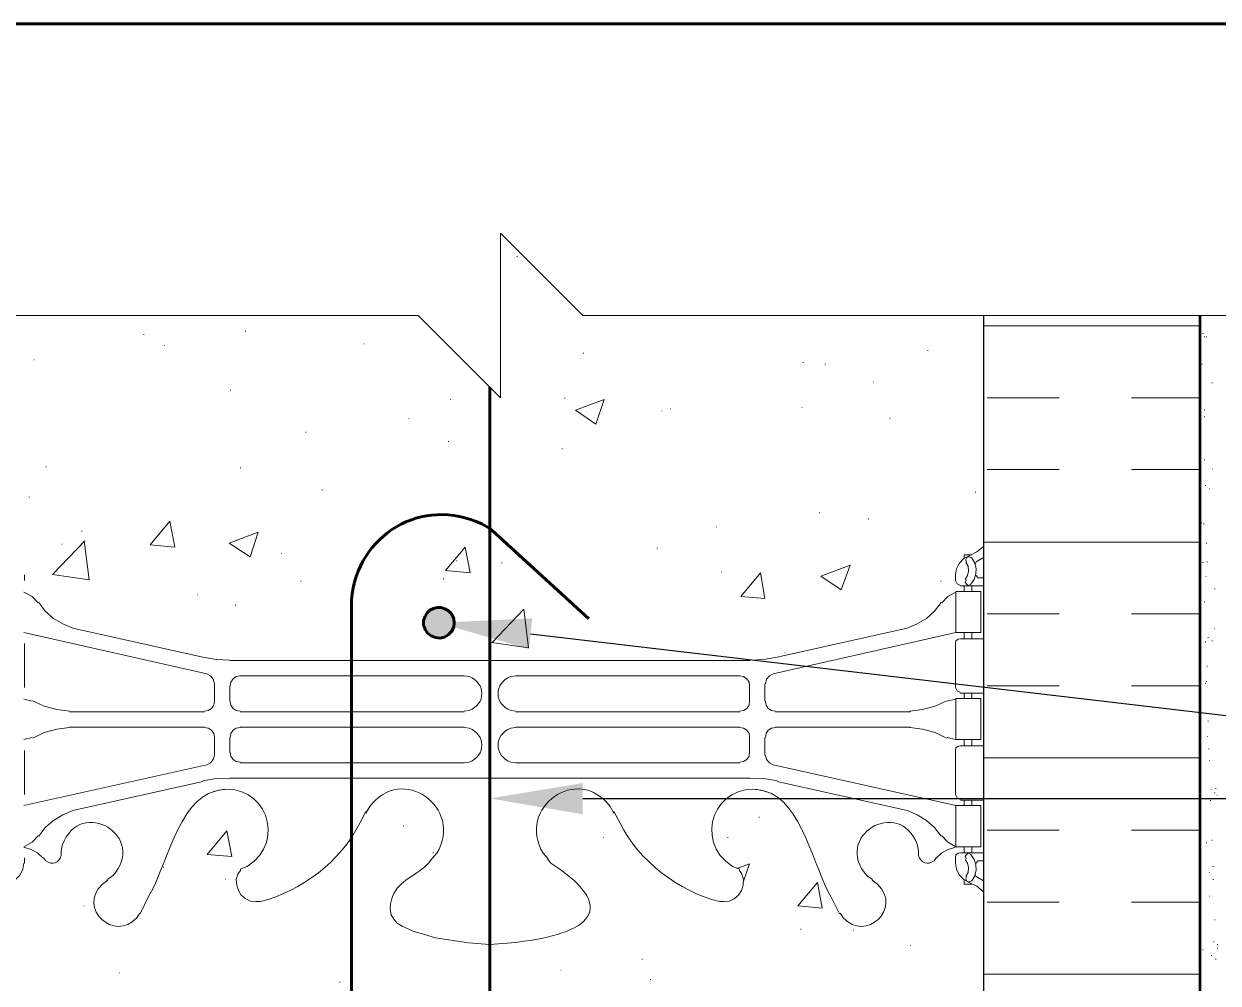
# Model space of a CAD drawing. Header units: millimetres. Extents: x 14 to 201, y 16 to 268.
# Drawn here: x 90.34 to 136.39, y 230.73 to 267.72 of the extents above; entities that cross this region are included whole.
import ezdxf

# ---------------------------------------------------------------- set-up
doc = ezdxf.new("R2010")
doc.units = ezdxf.units.MM
doc.header["$MEASUREMENT"] = 0
doc.layers.get('0').update_dxf_attribs({"linetype": 'CONTINUOUS'})

msp = doc.modelspace()

# ---------------------------------------------------------------- hatches: boundary and pattern name
at = {"true_color": 0x000007}
for points in [[(105.897, 245.025), (106.849, 244.919), (105.833, 244.919)], [(105.981, 245.089), (106.765, 245.025), (105.897, 245.025)], [(105.897, 245.025), (106.765, 245.025), (106.849, 244.919)], [(106.066, 245.152), (106.701, 245.089), (105.981, 245.089)], [(105.981, 245.089), (106.701, 245.089), (106.765, 245.025)], [(106.172, 245.195), (106.595, 245.152), (106.066, 245.152)], [(106.066, 245.152), (106.595, 245.152), (106.701, 245.089)], [(106.278, 245.216), (106.489, 245.195), (106.172, 245.195)], [(106.172, 245.195), (106.489, 245.195), (106.595, 245.152)], [(106.278, 245.216), (106.384, 245.216), (106.489, 245.195)], [(105.749, 244.729), (106.934, 244.623), (105.728, 244.623)], [(105.728, 244.623), (106.913, 244.496), (105.749, 244.496)], [(105.728, 244.623), (106.934, 244.623), (106.913, 244.496)], [(105.77, 244.835), (106.913, 244.729), (105.749, 244.729)], [(105.749, 244.729), (106.913, 244.729), (106.934, 244.623)], [(105.833, 244.919), (106.892, 244.835), (105.77, 244.835)], [(105.77, 244.835), (106.892, 244.835), (106.913, 244.729)], [(105.833, 244.919), (106.849, 244.919), (106.892, 244.835)], [(109.813, 243.607), (106.341, 244.623), (109.94, 244.792)], [(105.749, 244.496), (106.892, 244.39), (105.77, 244.39)], [(105.749, 244.496), (106.913, 244.496), (106.892, 244.39)], [(105.77, 244.39), (106.849, 244.306), (105.833, 244.306)], [(105.77, 244.39), (106.892, 244.39), (106.849, 244.306)], [(105.833, 244.306), (106.765, 244.221), (105.897, 244.221)], [(105.833, 244.306), (106.849, 244.306), (106.765, 244.221)], [(105.897, 244.221), (106.701, 244.136), (105.981, 244.136)], [(105.897, 244.221), (106.765, 244.221), (106.701, 244.136)], [(105.981, 244.136), (106.595, 244.073), (106.066, 244.073)], [(105.981, 244.136), (106.701, 244.136), (106.595, 244.073)], [(106.066, 244.073), (106.489, 244.052), (106.172, 244.052)], [(106.066, 244.073), (106.595, 244.073), (106.489, 244.052)], [(106.172, 244.052), (106.384, 244.03), (106.278, 244.03)], [(106.172, 244.052), (106.489, 244.052), (106.384, 244.03)], [(111.887, 237.236), (108.31, 237.85), (111.887, 238.442)]]:
    msp.add_hatch(color=0, dxfattribs=at).paths.add_polyline_path(points)

# ---------------------------------------------------------------- linework, layer by layer
at = {"color": 0, "linetype": 'Continuous', "lineweight": 60, "true_color": 0x000007}
for p, q in [((17.018, 267.716), (198.12, 267.716)), ((108.31, 253.704), (108.31, 203.348)), ((108.373, 248.221), (107.992, 248.433)), ((108.373, 248.2), (112.12, 244.771)), ((102.976, 245.512), (102.976, 245.068)), ((102.976, 202.629), (102.976, 245.068))]:
    msp.add_line(p, q, dxfattribs=at)
at = {"color": 0, "linetype": 'Continuous', "lineweight": 15, "true_color": 0x656565}
for p, q in [((109.347, 258.741), (109.368, 258.741)), ((127.36, 256.074), (135.699, 256.074)), ((94.954, 255.736), (94.975, 255.736)), ((98.87, 255.863), (98.891, 255.863)), ((135.784, 255.778), (135.805, 255.778)), ((135.784, 255.778), (135.805, 255.778)), ((135.848, 255.651), (135.869, 255.651)), ((135.848, 255.651), (135.869, 255.651)), ((135.932, 255.651), (135.953, 255.651)), ((135.932, 255.651), (135.953, 255.651)), ((95.758, 255.312), (95.779, 255.312)), ((103.442, 255.376), (103.463, 255.376)), ((125.18, 255.122), (125.201, 255.122)), ((90.72, 254.762), (90.742, 254.762)), ((111.908, 255.016), (111.929, 255.016)), ((120.375, 254.656), (120.396, 254.656)), ((121.222, 254.593), (121.243, 254.593)), ((135.763, 254.593), (135.784, 254.593)), ((135.763, 254.593), (135.784, 254.593)), ((123.084, 253.915), (123.105, 253.915)), ((136.144, 253.873), (136.165, 253.873)), ((136.144, 253.873), (136.165, 253.873)), ((98.298, 253.598), (98.319, 253.598)), ((111.189, 253.28), (111.21, 253.28)), ((127.487, 253.301), (130.26, 253.301)), ((133.054, 253.301), (135.699, 253.301)), ((106.786, 253.238), (106.807, 253.238)), ((111.612, 252.815), (112.713, 253.238)), ((111.612, 252.815), (112.395, 252.286)), ((112.395, 252.286), (112.713, 253.238)), ((115.253, 252.878), (115.274, 252.878)), ((120.333, 252.921), (120.354, 252.921)), ((135.848, 252.836), (135.869, 252.836)), ((135.848, 252.836), (135.869, 252.836)), ((105.177, 252.497), (105.198, 252.497)), ((114.935, 252.794), (114.956, 252.794)), ((123.719, 252.518), (123.74, 252.518)), ((135.848, 252.561), (135.869, 252.561)), ((135.848, 252.561), (135.869, 252.561)), ((101.198, 251.968), (101.219, 251.968)), ((106.701, 251.608), (106.722, 251.608)), ((111.083, 251.333), (111.104, 251.333)), ((91.186, 250.635), (91.207, 250.635)), ((98.679, 250.592), (98.7, 250.592)), ((127.487, 250.529), (130.26, 250.529)), ((133.054, 250.529), (135.699, 250.529)), ((135.848, 250.91), (135.869, 250.91)), ((135.848, 250.91), (135.869, 250.91)), ((136.165, 250.55), (136.186, 250.55)), ((136.165, 250.55), (136.186, 250.55)), ((101.833, 249.746), (101.854, 249.746)), ((127.021, 249.661), (127.042, 249.661)), ((135.699, 249.999), (135.721, 249.999)), ((135.699, 250), (135.721, 250)), ((135.89, 249.915), (135.911, 249.915)), ((135.89, 249.915), (135.911, 249.915)), ((136.038, 249.788), (136.059, 249.788)), ((136.038, 249.788), (136.059, 249.788)), ((90.53, 249.47), (90.551, 249.47)), ((121.01, 248.857), (121.031, 248.857)), ((95.208, 247.629), (95.97, 248.539)), ((96.16, 247.544), (95.97, 248.539)), ((117.031, 248.327), (117.052, 248.327)), ((122.894, 248.624), (122.915, 248.624)), ((135.742, 248.476), (135.763, 248.476)), ((135.742, 248.475), (135.763, 248.475)), ((135.826, 248.433), (135.848, 248.433)), ((135.826, 248.433), (135.848, 248.433)), ((91.44, 246.486), (92.689, 247.777)), ((92.562, 248.158), (92.583, 248.158)), ((92.858, 246.274), (92.668, 247.777)), ((98.256, 247.692), (99.378, 248.116)), ((99.06, 247.163), (99.378, 248.116)), ((91.8, 247.65), (91.821, 247.65)), ((95.208, 247.629), (96.16, 247.544)), ((98.256, 247.692), (99.06, 247.163)), ((100.267, 247.29), (100.288, 247.29)), ((106.595, 246.634), (107.357, 247.544)), ((107.548, 246.549), (107.357, 247.544)), ((114.745, 247.502), (114.766, 247.502)), ((127.36, 247.735), (135.699, 247.735)), ((135.932, 247.692), (135.953, 247.692)), ((135.932, 247.692), (135.953, 247.692)), ((107.019, 247.015), (107.04, 247.015)), ((108.754, 246.93), (108.776, 246.93)), ((121.073, 246.422), (122.195, 246.846)), ((121.857, 245.893), (122.195, 246.846)), ((135.784, 246.952), (135.805, 246.952)), ((135.784, 246.951), (135.805, 246.951)), ((135.953, 246.973), (135.975, 246.973)), ((135.953, 246.973), (135.975, 246.973)), ((91.44, 246.486), (92.858, 246.274)), ((106.595, 246.634), (107.548, 246.549)), ((117.221, 246.592), (117.242, 246.592)), ((117.983, 245.639), (118.745, 246.549)), ((118.914, 245.555), (118.745, 246.549)), ((121.073, 246.422), (121.857, 245.893)), ((135.911, 246.401), (135.932, 246.401)), ((135.911, 246.401), (135.932, 246.401)), ((101.007, 246.232), (101.029, 246.232)), ((106.511, 246.317), (106.532, 246.317)), ((125.688, 246.232), (125.709, 246.232)), ((136.25, 245.936), (136.271, 245.936)), ((136.25, 245.935), (136.271, 245.935)), ((97.028, 245.703), (97.049, 245.703)), ((117.983, 245.639), (118.914, 245.555)), ((98.489, 245.301), (98.51, 245.301)), ((108.395, 243.861), (109.622, 245.152)), ((109.792, 243.65), (109.622, 245.152)), ((135.848, 245.428), (135.869, 245.428)), ((135.848, 245.427), (135.869, 245.427)), ((127.487, 244.962), (130.26, 244.962)), ((133.054, 244.962), (135.699, 244.962)), ((136.229, 244.39), (136.25, 244.39)), ((136.229, 244.39), (136.25, 244.39)), ((108.373, 243.861), (109.792, 243.65)), ((135.89, 243.882), (135.911, 243.882)), ((135.89, 243.882), (135.911, 243.882)), ((135.996, 244.052), (136.017, 244.052)), ((135.996, 244.052), (136.017, 244.052)), ((136.144, 243.925), (136.165, 243.925)), ((136.144, 243.925), (136.165, 243.925)), ((119.676, 243.459), (119.698, 243.459)), ((135.953, 242.951), (135.975, 242.951)), ((135.953, 242.951), (135.975, 242.951)), ((135.89, 242.295), (135.911, 242.295)), ((135.89, 242.295), (135.911, 242.295)), ((135.932, 242.358), (135.953, 242.358)), ((135.932, 242.358), (135.953, 242.358)), ((127.487, 242.189), (130.26, 242.189)), ((133.054, 242.189), (135.699, 242.189)), ((135.996, 240.834), (136.017, 240.834)), ((135.996, 240.834), (136.017, 240.834)), ((136.08, 241.109), (136.102, 241.109)), ((136.08, 241.11), (136.102, 241.11)), ((135.699, 239.966), (135.721, 239.966)), ((135.699, 239.967), (135.721, 239.967)), ((135.975, 240.242), (135.996, 240.242)), ((135.975, 240.242), (135.996, 240.242)), ((136.017, 239.755), (136.038, 239.755)), ((136.017, 239.755), (136.038, 239.755)), ((127.36, 239.416), (135.699, 239.416)), ((136.038, 239.31), (136.059, 239.31)), ((136.038, 239.31), (136.059, 239.31)), ((136.102, 238.189), (136.123, 238.189)), ((136.102, 238.188), (136.123, 238.188)), ((136.292, 238.231), (136.313, 238.231)), ((136.292, 238.231), (136.313, 238.231)), ((136.08, 237.765), (136.102, 237.765)), ((136.08, 237.765), (136.102, 237.765)), ((136.25, 238.062), (136.271, 238.062)), ((136.25, 238.061), (136.271, 238.061)), ((136.334, 237.977), (136.356, 237.977)), ((136.334, 237.977), (136.356, 237.977)), ((104.966, 236.792), (104.987, 236.792)), ((118.682, 237.13), (118.703, 237.13)), ((97.409, 235.691), (98.171, 236.601)), ((98.362, 235.606), (98.171, 236.601)), ((112.67, 236.347), (112.691, 236.347)), ((117.475, 236.347), (117.496, 236.347)), ((127.487, 236.622), (130.26, 236.622)), ((133.054, 236.622), (135.699, 236.622)), ((136.144, 236.241), (136.165, 236.241)), ((136.144, 236.241), (136.165, 236.241)), ((135.932, 236.135), (135.953, 236.135)), ((135.932, 236.135), (135.953, 236.135)), ((97.409, 235.691), (98.362, 235.606)), ((106.109, 235.754), (106.13, 235.754)), ((117.835, 235.141), (118.322, 235.331)), ((118.089, 234.654), (118.322, 235.331)), ((95.716, 235.204), (95.737, 235.204)), ((136.038, 234.992), (136.059, 234.992)), ((136.038, 234.992), (136.059, 234.992)), ((136.186, 235.225), (136.207, 235.225)), ((136.186, 235.225), (136.207, 235.225)), ((98.108, 234.738), (98.129, 234.738)), ((120.184, 233.701), (120.946, 234.611)), ((121.116, 233.617), (120.946, 234.611)), ((136.186, 234.717), (136.207, 234.717)), ((136.186, 234.717), (136.207, 234.717)), ((136.038, 234.082), (136.059, 234.082)), ((136.038, 234.082), (136.059, 234.082)), ((92.647, 233.701), (92.668, 233.701)), ((120.184, 233.701), (121.116, 233.617)), ((127.487, 233.849), (130.26, 233.849)), ((133.054, 233.849), (135.699, 233.849)), ((136.25, 233.172), (136.271, 233.172)), ((136.25, 233.172), (136.271, 233.172)), ((120.29, 232.812), (120.311, 232.812)), ((122.322, 232.77), (122.343, 232.77)), ((124.524, 232.177), (124.545, 232.177)), ((136.207, 232.325), (136.229, 232.325)), ((136.207, 232.325), (136.229, 232.325)), ((136.356, 232.198), (136.377, 232.198)), ((136.356, 232.198), (136.377, 232.198)), ((114.173, 231.648), (114.194, 231.648)), ((135.784, 232.008), (135.805, 232.008)), ((135.784, 232.008), (135.805, 232.008)), ((136.123, 231.796), (136.144, 231.796)), ((136.123, 231.796), (136.144, 231.796)), ((136.292, 231.648), (136.313, 231.648)), ((136.292, 231.648), (136.313, 231.648)), ((136.356, 232.071), (136.377, 232.071)), ((136.356, 232.071), (136.377, 232.071)), ((111.04, 231.225), (111.062, 231.225)), ((94.022, 231.119), (94.044, 231.119)), ((102.51, 230.759), (102.531, 230.759)), ((114.491, 230.865), (114.512, 230.865)), ((127.36, 231.077), (135.699, 231.077))]:
    msp.add_line(p, q, dxfattribs=at)
at = {"color": 0, "linetype": 'Continuous', "lineweight": 15, "true_color": 0x000007}
for p, q in [((76.962, 256.476), (105.537, 256.476)), ((108.712, 253.301), (105.537, 256.476)), ((111.887, 256.476), (140.462, 256.476)), ((127.063, 246.973), (127.021, 246.888)), ((127.063, 246.973), (127.339, 247.142)), ((90.361, 246.465), (90.361, 246.253)), ((126.259, 246.465), (126.259, 246.253)), ((127.063, 246.443), (127.106, 246.38)), ((127.36, 246.359), (127.106, 246.359)), ((127.36, 246.041), (126.45, 246.041)), ((126.598, 246.041), (126.598, 245.83)), ((126.894, 246.041), (126.894, 245.83)), ((97.388, 242.655), (90.339, 244.242)), ((97.24, 243.29), (92.223, 244.412)), ((119.232, 242.655), (126.28, 244.242)), ((119.38, 243.29), (124.396, 244.412)), ((126.598, 244.242), (126.598, 244.009)), ((126.894, 244.242), (126.894, 244.009)), ((90.361, 243.819), (90.361, 242.126)), ((126.259, 243.819), (126.259, 242.126)), ((127.36, 244.009), (126.45, 244.009)), ((98.277, 243.163), (105.135, 243.163)), ((108.31, 243.163), (98.277, 243.163)), ((108.31, 243.163), (118.343, 243.163)), ((118.343, 243.163), (111.485, 243.163)), ((97.684, 241.596), (97.684, 242.274)), ((98.679, 242.57), (107.315, 242.57)), ((107.506, 242.549), (107.315, 242.57)), ((109.305, 242.57), (109.114, 242.549)), ((117.941, 242.57), (109.305, 242.57)), ((118.914, 241.596), (118.914, 242.274)), ((98.277, 241.596), (98.277, 242.189)), ((98.277, 241.618), (98.277, 242.168)), ((118.322, 241.596), (118.322, 242.189)), ((118.322, 241.618), (118.322, 242.168)), ((127.36, 241.914), (126.45, 241.914)), ((126.598, 241.914), (126.598, 241.702)), ((126.894, 241.914), (126.894, 241.702)), ((90.657, 241.596), (90.339, 241.681)), ((126.259, 241.681), (125.942, 241.596)), ((97.303, 241.194), (92.096, 241.194)), ((98.679, 241.194), (107.315, 241.194)), ((107.315, 241.215), (107.506, 241.237)), ((109.114, 241.237), (109.305, 241.215)), ((117.941, 241.194), (109.305, 241.194)), ((119.317, 241.194), (124.524, 241.194)), ((97.303, 240.602), (92.096, 240.602)), ((98.679, 240.602), (107.315, 240.602)), ((107.506, 240.559), (107.315, 240.58)), ((109.305, 240.58), (109.114, 240.559)), ((117.941, 240.602), (109.305, 240.602)), ((119.317, 240.602), (124.524, 240.602)), ((90.339, 240.115), (90.657, 240.199)), ((97.684, 240.199), (97.684, 239.522)), ((118.914, 240.199), (118.914, 239.522)), ((125.942, 240.199), (126.259, 240.115)), ((126.598, 239.882), (126.598, 240.115)), ((126.894, 239.882), (126.894, 240.115)), ((90.361, 237.998), (90.361, 239.691)), ((126.259, 237.998), (126.259, 239.691)), ((127.36, 239.882), (126.45, 239.882)), ((97.388, 239.141), (90.339, 237.575)), ((98.679, 239.226), (107.315, 239.226)), ((107.315, 239.226), (107.506, 239.247)), ((109.114, 239.247), (109.305, 239.226)), ((117.941, 239.226), (109.305, 239.226)), ((119.232, 239.141), (126.28, 237.575)), ((98.277, 238.633), (105.135, 238.633)), ((108.31, 238.633), (98.277, 238.633)), ((108.31, 238.633), (118.343, 238.633)), ((118.343, 238.633), (111.485, 238.633)), ((97.24, 238.506), (92.223, 237.384)), ((97.854, 238.167), (97.557, 238.083)), ((97.705, 238.125), (98.065, 238.21)), ((118.914, 238.125), (118.554, 238.21)), ((119.062, 238.083), (118.766, 238.167)), ((119.38, 238.506), (124.396, 237.384)), ((127.36, 237.786), (126.45, 237.786)), ((126.598, 237.575), (126.598, 237.786)), ((126.894, 237.575), (126.894, 237.786)), ((103.293, 236.897), (103.526, 237.342)), ((103.674, 237.532), (103.526, 237.278)), ((113.093, 237.278), (112.945, 237.532)), ((113.326, 236.897), (113.093, 237.342)), ((91.821, 236.051), (91.779, 235.797)), ((91.779, 235.648), (91.779, 235.797)), ((124.841, 235.797), (124.799, 236.051)), ((124.841, 235.797), (124.841, 235.649)), ((126.598, 235.754), (126.598, 235.987)), ((126.894, 235.754), (126.894, 235.987)), ((90.361, 235.352), (90.361, 235.564)), ((91.101, 235.564), (91.186, 235.437)), ((106.066, 235.521), (106.257, 235.733)), ((110.363, 235.733), (110.553, 235.521)), ((110.532, 235.521), (110.659, 235.352)), ((125.434, 235.437), (125.518, 235.564)), ((126.259, 235.352), (126.259, 235.564)), ((127.36, 235.754), (126.45, 235.754)), ((127.106, 235.416), (127.063, 235.352)), ((127.36, 235.437), (127.106, 235.437)), ((93.557, 234.717), (93.768, 234.865)), ((98.679, 235.119), (98.954, 235.225)), ((117.665, 235.225), (117.941, 235.119)), ((122.851, 234.865), (123.063, 234.717)), ((127.021, 234.908), (127.063, 234.823)), ((93.578, 234.696), (93.366, 234.548)), ((123.254, 234.548), (123.042, 234.696)), ((127.339, 234.675), (127.063, 234.844)), ((94.827, 233.405), (95.144, 234.061)), ((121.793, 233.405), (121.454, 234.061)), ((99.293, 233.87), (99.462, 233.87)), ((117.327, 233.87), (117.157, 233.87)), ((94.678, 233.235), (94.805, 233.426)), ((121.814, 233.426), (121.941, 233.236)), ((109.135, 232.283), (108.31, 232.219))]:
    msp.add_line(p, q, dxfattribs=at)
at = {"color": 0, "linetype": 'Continuous', "lineweight": 25, "true_color": 0x000007}
for p, q in [((127.36, 227.902), (127.36, 256.476)), ((111.887, 237.85), (176.847, 237.85))]:
    msp.add_line(p, q, dxfattribs=at)
at = {"color": 0, "linetype": 'Continuous', "lineweight": 15, "true_color": 0x000007}
for points in [[(108.712, 253.301), (108.712, 259.651), (111.887, 256.476)], [(126.788, 247.205), (127.085, 247.354), (127.339, 247.565)], [(126.788, 247.205), (126.577, 247.1), (126.407, 246.909), (126.301, 246.697), (126.259, 246.465)], [(126.894, 247.248), (126.598, 247.248), (126.598, 247.121)], [(126.64, 246.295), (126.725, 246.443), (126.767, 246.613), (126.746, 246.803), (126.661, 246.951)], [(126.894, 247.121), (126.788, 247.163), (126.704, 247.142), (126.661, 247.057), (126.682, 246.951)], [(126.852, 246.105), (126.979, 246.295), (127.042, 246.507), (127.063, 246.719), (127, 246.951), (126.873, 247.142)], [(126.259, 246.253), (126.323, 246.126), (126.45, 246.062)], [(126.682, 246.274), (126.64, 246.189), (126.682, 246.105), (126.767, 246.062), (126.852, 246.105)], [(90.89, 245.385), (90.657, 245.639), (90.339, 245.809)], [(126.28, 245.809), (125.963, 245.639), (125.73, 245.385)], [(90.911, 245.406), (91.165, 245.068), (91.482, 244.793), (91.842, 244.581), (92.223, 244.412)], [(124.396, 244.412), (124.777, 244.581), (125.137, 244.793), (125.455, 245.068), (125.709, 245.406)], [(126.45, 244.009), (126.365, 243.988), (126.28, 243.925), (126.259, 243.819)], [(97.24, 243.29), (97.748, 243.205), (98.277, 243.184)], [(118.343, 243.184), (118.872, 243.205), (119.38, 243.29)], [(97.684, 242.274), (97.642, 242.443), (97.536, 242.57), (97.388, 242.655)], [(98.679, 242.57), (98.531, 242.549), (98.404, 242.464), (98.319, 242.337), (98.298, 242.189)], [(118.322, 242.189), (118.3, 242.337), (118.216, 242.464), (118.089, 242.549), (117.941, 242.57)], [(119.232, 242.655), (119.084, 242.57), (118.978, 242.443), (118.936, 242.274)], [(126.259, 242.126), (126.323, 241.999), (126.45, 241.935)], [(90.678, 241.618), (91.122, 241.406), (91.609, 241.279), (92.096, 241.215)], [(97.303, 241.215), (97.451, 241.237), (97.578, 241.321), (97.663, 241.448), (97.684, 241.596)], [(98.298, 241.596), (98.319, 241.448), (98.404, 241.321), (98.531, 241.237), (98.679, 241.215)], [(117.941, 241.215), (118.089, 241.237), (118.216, 241.321), (118.3, 241.448), (118.322, 241.596)], [(118.936, 241.596), (118.957, 241.448), (119.041, 241.321), (119.168, 241.237), (119.317, 241.215)], [(124.502, 241.215), (124.989, 241.279), (125.476, 241.406), (125.92, 241.618)], [(126.28, 240.898), (126.28, 241.702), (127.233, 241.702), (127.233, 240.898)], [(126.28, 240.898), (126.28, 240.115), (127.233, 240.115), (127.233, 240.898)], [(92.096, 240.58), (91.609, 240.517), (91.122, 240.39), (90.678, 240.178)], [(97.684, 240.199), (97.663, 240.348), (97.578, 240.475), (97.451, 240.559), (97.303, 240.58)], [(98.679, 240.58), (98.531, 240.559), (98.404, 240.475), (98.319, 240.348), (98.298, 240.199)], [(118.322, 240.199), (118.3, 240.348), (118.216, 240.475), (118.089, 240.559), (117.941, 240.58)], [(119.317, 240.58), (119.168, 240.559), (119.041, 240.475), (118.957, 240.348), (118.936, 240.199)], [(125.92, 240.178), (125.476, 240.39), (124.989, 240.517), (124.502, 240.58)], [(98.277, 240.178), (98.277, 239.628), (98.277, 240.199)], [(118.322, 240.178), (118.322, 239.628), (118.322, 240.199)], [(97.388, 239.141), (97.536, 239.226), (97.642, 239.353), (97.684, 239.522)], [(98.298, 239.628), (98.319, 239.48), (98.404, 239.353), (98.531, 239.268), (98.679, 239.247)], [(117.941, 239.247), (118.089, 239.268), (118.216, 239.353), (118.3, 239.48), (118.322, 239.628)], [(118.936, 239.522), (118.978, 239.353), (119.084, 239.226), (119.232, 239.141)], [(126.45, 239.882), (126.365, 239.861), (126.28, 239.797), (126.259, 239.691)], [(98.277, 238.633), (97.748, 238.612), (97.24, 238.527)], [(119.38, 238.527), (118.872, 238.612), (118.343, 238.633)], [(126.259, 237.998), (126.323, 237.871), (126.45, 237.808)], [(92.223, 237.384), (91.842, 237.215), (91.482, 237.003), (91.165, 236.728), (90.911, 236.389)], [(125.709, 236.389), (125.455, 236.728), (125.137, 237.003), (124.777, 237.215), (124.396, 237.384)], [(90.339, 235.987), (90.657, 236.157), (90.89, 236.411)], [(125.73, 236.411), (125.963, 236.157), (126.28, 235.987)], [(91.08, 235.543), (90.868, 235.754), (90.614, 235.881), (90.339, 235.966)], [(126.259, 235.966), (125.984, 235.881), (125.73, 235.754), (125.518, 235.543)], [(89.81, 234.611), (90.022, 234.717), (90.191, 234.908), (90.297, 235.119), (90.339, 235.352)], [(106.066, 235.521), (105.939, 235.352), (105.791, 235.204)], [(126.45, 235.754), (126.365, 235.733), (126.28, 235.67), (126.259, 235.564)], [(126.259, 235.352), (126.301, 235.119), (126.407, 234.908), (126.577, 234.717), (126.788, 234.611)], [(126.852, 235.691), (126.767, 235.733), (126.682, 235.691), (126.64, 235.606), (126.682, 235.521)], [(126.661, 234.844), (126.746, 234.992), (126.767, 235.183), (126.725, 235.352), (126.64, 235.5)], [(126.873, 234.654), (127, 234.844), (127.063, 235.077), (127.042, 235.289), (126.979, 235.5), (126.852, 235.691)], [(98.7, 235.098), (98.594, 234.929), (98.531, 234.717), (98.552, 234.505), (98.616, 234.294), (98.721, 234.124), (98.891, 233.976), (99.081, 233.892), (99.293, 233.87)], [(117.327, 233.87), (117.538, 233.892), (117.729, 233.976), (117.898, 234.124), (118.004, 234.294), (118.068, 234.505), (118.089, 234.717), (118.025, 234.929), (117.919, 235.098)], [(126.894, 234.548), (126.598, 234.548), (126.598, 234.696)], [(126.682, 234.844), (126.661, 234.738), (126.704, 234.654), (126.788, 234.632), (126.894, 234.675)], [(127.339, 234.252), (127.085, 234.463), (126.788, 234.611)], [(104.479, 233.786), (104.457, 233.574), (104.5, 233.362), (104.606, 233.193), (104.733, 233.045), (104.923, 232.918), (105.346, 232.727), (105.791, 232.6), (106.214, 232.473), (107.484, 232.283), (108.31, 232.219)]]:
    msp.add_lwpolyline(points, dxfattribs=at)
at = {"color": 0, "linetype": 'Continuous', "lineweight": 53, "true_color": 0x000007}
msp.add_lwpolyline([(127.36, 227.902), (129.54, 227.902), (129.54, 229.489), (134.302, 229.489), (134.302, 227.902), (135.699, 227.902), (135.699, 256.476)], dxfattribs=at)
at = {"color": 0, "linetype": 'Continuous', "lineweight": 15, "true_color": 0x000007}
for points in [[(127.233, 244.242), (126.28, 244.242), (126.28, 245.83), (127.233, 245.83)], [(127.233, 237.575), (126.28, 237.575), (126.28, 235.987), (127.233, 235.987)]]:
    msp.add_lwpolyline(points, close=True, dxfattribs=at)
at = {"color": 0, "linetype": 'Continuous', "lineweight": 60, "true_color": 0x000007}
for points in [[(105.812, 244.877), (105.749, 244.708), (105.749, 244.538), (105.812, 244.369), (105.897, 244.221), (106.045, 244.115), (106.214, 244.052), (106.384, 244.03), (106.553, 244.073), (106.701, 244.157), (106.828, 244.284), (106.913, 244.454), (106.934, 244.623)], [(106.934, 244.623), (106.913, 244.792), (106.828, 244.962)]]:
    msp.add_lwpolyline(points, dxfattribs=at)
at = {"color": 0, "linetype": 'Continuous', "lineweight": 25, "true_color": 0x000007}
msp.add_lwpolyline([(109.876, 244.2), (163.957, 237.85), (176.847, 237.85)], dxfattribs=at)
at = {"color": 0, "linetype": 'Continuous', "lineweight": 60, "true_color": 0x000007}
for points in [[(107.992, 248.433), (105.712, 249.525), (103.173, 248.02), (102.976, 245.512)], [(106.828, 244.962), (106.558, 245.346), (105.965, 245.261), (105.812, 244.877)]]:
    msp.add_open_spline(points, degree=3, dxfattribs=at)
at = {"color": 0, "linetype": 'Continuous', "lineweight": 15, "true_color": 0x000007}
for points in [[(107.506, 241.237), (108.16, 241.485), (108.16, 242.3), (107.506, 242.549)], [(109.114, 242.549), (108.46, 242.3), (108.46, 241.485), (109.114, 241.237)], [(107.506, 239.247), (108.16, 239.495), (108.16, 240.311), (107.506, 240.559)], [(109.114, 240.559), (108.46, 240.311), (108.46, 239.495), (109.114, 239.247)], [(106.257, 235.733), (107.317, 237.493), (104.91, 239.203), (103.674, 237.532)], [(112.945, 237.532), (111.71, 239.203), (109.302, 237.493), (110.363, 235.733)], [(95.144, 234.061), (95.793, 235.106), (96.308, 237.811), (97.705, 238.125)], [(98.954, 235.225), (100.522, 236.221), (99.607, 238.514), (97.854, 238.167)], [(118.766, 238.167), (117.013, 238.514), (116.098, 236.221), (117.665, 235.225)], [(121.454, 234.061), (120.821, 235.103), (120.313, 237.798), (118.914, 238.125)], [(93.768, 234.865), (95.131, 236.376), (92.533, 237.957), (91.821, 236.051)], [(124.799, 236.051), (124.086, 237.957), (121.488, 236.376), (122.851, 234.865)], [(99.462, 233.87), (101.056, 234.287), (102.548, 235.414), (103.293, 236.897)], [(117.157, 233.87), (115.574, 234.278), (114.064, 235.421), (113.326, 236.897)], [(91.186, 235.437), (91.436, 235.273), (91.701, 235.343), (91.779, 235.648)], [(110.659, 235.352), (113.62, 233.433), (111.782, 232.543), (109.135, 232.283)], [(124.841, 235.649), (124.919, 235.343), (125.184, 235.274), (125.434, 235.437)], [(105.791, 235.204), (105.216, 234.719), (104.628, 234.612), (104.479, 233.786)], [(93.366, 234.548), (92.383, 233.58), (93.847, 232.316), (94.678, 233.235)], [(121.941, 233.236), (122.773, 232.316), (124.237, 233.58), (123.254, 234.548)]]:
    msp.add_open_spline(points, degree=3, dxfattribs=at)

doc.saveas('drawing.dxf')
